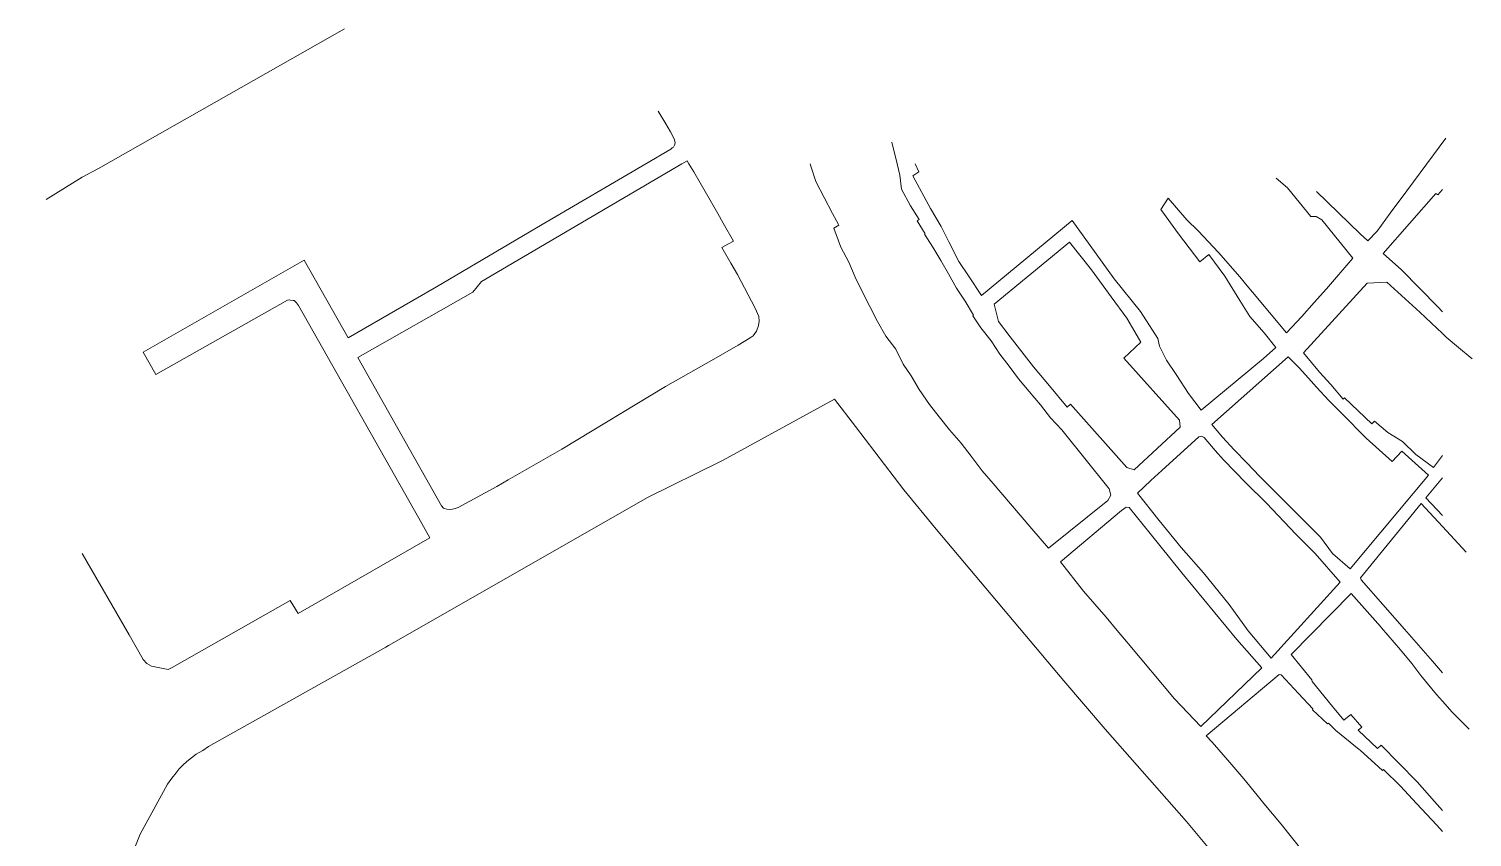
# Model space of a CAD drawing. Header units: metres. Extents: x 536954 to 537511, y 1837377 to 1838051.
# Drawn here: x 536962 to 537511, y 1837744 to 1838051 of the extents above; entities that cross this region are included whole.
import ezdxf

# ---------------------------------------------------------------- set-up
doc = ezdxf.new("R2010")
doc.units = ezdxf.units.M
doc.header["$LTSCALE"] = 0.5
doc.layers.add('23', color=7, linetype='Continuous', lineweight=13)

msp = doc.modelspace()

# ---------------------------------------------------------------- linework, layer by layer
at = {"layer": '23'}
for p, q in [((537501.37, 1838009.76), (537494.08, 1838000)), ((537207.23, 1838006.35), (537206.81, 1838006.04)), ((537290.34, 1838008.17), (537292.39, 1838000)), ((537157.28, 1837976.94), (537196.8, 1838000)), ((537293.49, 1837995.63), (537292.39, 1838000)), ((537299.28, 1838000), (537300.69, 1837996.9)), ((536968.47, 1837986.42), (536982.11, 1837994.92)), ((537214.97, 1837996.91), (537224.11, 1837981.1)), ((537261.48, 1837993.3), (537267.83, 1837981.14)), ((537294.12, 1837990.28), (537293.49, 1837995.63)), ((537440.99, 1837990.91), (537436.68, 1837994.55)), ((537297.46, 1837984.01), (537294.12, 1837990.28)), ((537449.89, 1837979.95), (537440.99, 1837990.91)), ((537452.13, 1837989.48), (537468.67, 1837973.34)), ((537498.31, 1837988.17), (537497.53, 1837988.69)), ((537498.31, 1837988.17), (537500, 1837990.21)), ((537305.17, 1837983.04), (537309.18, 1837976.15)), ((537392.76, 1837982.59), (537395.57, 1837986.88)), ((537392.76, 1837982.59), (537399.51, 1837973.36)), ((537224.11, 1837981.1), (537226.2, 1837977.45)), ((537359, 1837978.39), (537374.99, 1837956.17)), ((537306.01, 1837968.25), (537302.79, 1837973.22)), ((537399.51, 1837973.36), (537407.61, 1837962.74)), ((537309.04, 1837963.21), (537306.01, 1837968.25)), ((537005.33, 1837928.28), (537066.66, 1837963.37)), ((537311.92, 1837958.13), (537309.04, 1837963.21)), ((537130.94, 1837951.15), (537134.24, 1837955.16)), ((537315.04, 1837952.65), (537311.92, 1837958.13)), ((537366.41, 1837959.66), (537373.95, 1837949.34)), ((537422.92, 1837947.93), (537417.19, 1837957.28)), ((537318.3, 1837947.69), (537315.04, 1837952.65)), ((537379.82, 1837941.29), (537373.95, 1837949.34)), ((537451.18, 1837947.15), (537455.85, 1837952.36)), ((537010.26, 1837919.86), (537060.28, 1837948.13)), ((537426.73, 1837941.89), (537422.92, 1837947.93)), ((537446.51, 1837941.93), (537451.18, 1837947.15)), ((537324.33, 1837937.54), (537321.21, 1837942.15)), ((537432.21, 1837935.72), (537426.73, 1837941.89)), ((537236.42, 1837933.81), (537231.91, 1837930.95)), ((537328.17, 1837932.59), (537324.33, 1837937.54)), ((537331.48, 1837927.61), (537328.17, 1837932.59)), ((537335.47, 1837934.18), (537344.36, 1837922.75)), ((537010.26, 1837919.86), (537005.33, 1837928.28)), ((537222.65, 1837925.69), (537231.91, 1837930.95)), ((537335.05, 1837922.96), (537331.48, 1837927.61)), ((537204.29, 1837915.26), (537222.65, 1837925.69)), ((537338.67, 1837918.17), (537335.05, 1837922.96)), ((537344.36, 1837922.75), (537350.4, 1837915.51)), ((537445.66, 1837922.19), (537449.98, 1837917.33)), ((537342.73, 1837913.35), (537338.67, 1837918.17)), ((537204.29, 1837915.26), (537164.82, 1837891.45)), ((537346.94, 1837908.29), (537342.73, 1837913.35)), ((537350.86, 1837903.37), (537346.94, 1837908.29)), ((537355.06, 1837898.71), (537350.86, 1837903.37)), ((537479.24, 1837897.68), (537474.21, 1837902.05)), ((537420.68, 1837891.2), (537416.28, 1837895.99)), ((537471, 1837895.61), (537480.82, 1837886.68)), ((537479.24, 1837897.68), (537484.83, 1837894.35)), ((537489.85, 1837889.4), (537484.83, 1837894.35)), ((537144.29, 1837879.69), (537164.82, 1837891.45)), ((537416.71, 1837887.31), (537413.55, 1837890.92)), ((537425.64, 1837886.07), (537420.68, 1837891.2)), ((537425.18, 1837878.64), (537416.71, 1837887.31)), ((537430.37, 1837881.11), (537425.64, 1837886.07)), ((537433.06, 1837870.84), (537425.18, 1837878.64)), ((537098.81, 1837816.67), (537197.69, 1837873.15)), ((537444.21, 1837859.04), (537433.06, 1837870.84)), ((537444.23, 1837867.26), (537453.6, 1837857.9)), ((537509.08, 1837852.16), (537500, 1837862.01)), ((537388.69, 1837859.32), (537396.62, 1837849.51)), ((537451.57, 1837851.71), (537444.21, 1837859.04)), ((536982.19, 1837851.67), (537000, 1837820.77)), ((537461.07, 1837840.79), (537451.57, 1837851.71)), ((537363.43, 1837837.39), (537354.62, 1837848.55)), ((537404.96, 1837839.23), (537421.79, 1837818.93)), ((537372, 1837827.41), (537363.43, 1837837.39)), ((537476.4, 1837823.86), (537465.26, 1837836.44)), ((537376.2, 1837822.45), (537372, 1837827.41)), ((537380.39, 1837817.48), (537376.2, 1837822.45)), ((537476.4, 1837823.86), (537476.86, 1837823.38)), ((537484.01, 1837814.98), (537476.86, 1837823.38)), ((537485.53, 1837822.89), (537496.23, 1837810.67)), ((537397.98, 1837796.41), (537380.39, 1837817.48)), ((537098.81, 1837816.67), (537097.79, 1837816.08)), ((537488.38, 1837809.84), (537484.01, 1837814.98)), ((537500, 1837806.29), (537496.23, 1837810.67)), ((537445.24, 1837798.42), (537438.6, 1837805.57)), ((537450.24, 1837803.61), (537450.44, 1837802.93)), ((537458.14, 1837793.48), (537450.44, 1837802.93)), ((537408.01, 1837785.86), (537397.98, 1837796.41)), ((537450.7, 1837792.53), (537445.24, 1837798.42)), ((537450.51, 1837792.19), (537450.7, 1837792.53)), ((537456.28, 1837786.84), (537450.51, 1837792.19)), ((537469.27, 1837785.56), (537465.19, 1837790.44)), ((537410.09, 1837782.29), (537412.33, 1837779.93)), ((537419.05, 1837772.16), (537412.33, 1837779.93)), ((537483.38, 1837771.89), (537476.73, 1837778.75)), ((537477.16, 1837769.1), (537468.67, 1837776.79)), ((537490.38, 1837764.81), (537483.38, 1837771.89)), ((537496.98, 1837757.28), (537490.38, 1837764.81)), ((537500, 1837753.95), (537496.98, 1837757.28)), ((537438.56, 1837748.63), (537447.02, 1837738.1)), ((537497.84, 1837748.35), (537500, 1837745.95))]:
    msp.add_line(p, q, dxfattribs=at)
for points in [[(537082.05, 1838051.34), (536988.32, 1837998.22), (536982.11, 1837994.92)], [(537201.44, 1838020.07), (537204.38, 1838015.19), (537206.17, 1838012.12), (537207.56, 1838009.5), (537207.82, 1838008.67), (537207.86, 1838007.94), (537207.66, 1838007.04), (537207.23, 1838006.35)], [(537196.8, 1838000), (537206.26, 1838005.52), (537206.81, 1838006.04)], [(537134.24, 1837955.16), (537210.51, 1838000), (537212.5, 1838001.17)], [(537214.97, 1837996.91), (537213.18, 1838000), (537212.5, 1838001.17)], [(537259.34, 1838000), (537259.58, 1837999.13), (537261.48, 1837993.3)], [(537494.08, 1838000), (537486.41, 1837989.73), (537480.14, 1837981.2), (537475.13, 1837974.37), (537471.57, 1837970.74), (537468.67, 1837973.34)], [(537300.69, 1837996.9), (537298.44, 1837995.4), (537305.17, 1837983.04)], [(537484.43, 1837959.6), (537477.47, 1837965.88), (537497.53, 1837988.69)], [(537300.07, 1837978.29), (537300.82, 1837978.81), (537297.46, 1837984.01)], [(537395.57, 1837986.88), (537402.76, 1837978.72), (537406.99, 1837974.48)], [(537066.66, 1837963.37), (537083.43, 1837933.72), (537117.05, 1837953.2), (537157.28, 1837976.94)], [(537225.74, 1837968.1), (537230.11, 1837970.59), (537226.2, 1837977.45)], [(537270.25, 1837976.67), (537270.11, 1837976.92), (537267.83, 1837981.14)], [(537270.25, 1837976.67), (537268.28, 1837975.54), (537271.03, 1837968.3)], [(537302.79, 1837973.22), (537303.05, 1837973.38), (537300.07, 1837978.29)], [(537319.82, 1837956.97), (537324.51, 1837949.87), (537359, 1837978.39)], [(537449.89, 1837979.95), (537451.95, 1837979.98), (537454.12, 1837978.61)], [(537455.85, 1837952.36), (537465.94, 1837964.14), (537454.12, 1837978.61)], [(537309.18, 1837976.15), (537312.13, 1837970.36), (537315.96, 1837962.81), (537319.82, 1837956.97)], [(537406.99, 1837974.48), (537414.78, 1837966.3), (537422.91, 1837956.95)], [(537225.74, 1837968.1), (537229.05, 1837962.21), (537231.68, 1837957.81), (537238.36, 1837945.01), (537239.76, 1837941.93), (537239.95, 1837940.12), (537239.7, 1837938.51), (537238.93, 1837936.27)], [(537271.03, 1837968.3), (537274.02, 1837962.52), (537276.45, 1837956.87), (537279.15, 1837951.43), (537282.02, 1837945.73), (537284.97, 1837940.04), (537288.07, 1837934.36), (537291.97, 1837929.48), (537294.68, 1837923.78), (537297.76, 1837919.25), (537300.81, 1837914.12), (537304.71, 1837908.45), (537308.37, 1837903.69), (537312.32, 1837898.7), (537316.78, 1837893.73), (537320.58, 1837888.74), (537324.84, 1837883.12), (537328.97, 1837878.3)], [(537335.47, 1837934.18), (537330.99, 1837939.95), (537329.35, 1837946.58), (537358.05, 1837970.22), (537366.41, 1837959.66)], [(537417.19, 1837957.28), (537411.02, 1837965.42), (537407.61, 1837962.74)], [(537374.99, 1837956.17), (537385.06, 1837943.78), (537391.63, 1837933.46)], [(537422.91, 1837956.95), (537425.68, 1837953.57), (537427.68, 1837951.17), (537440.67, 1837935.66), (537446.51, 1837941.93)], [(537491.37, 1837943.53), (537478.82, 1837955.01), (537471.34, 1837954.54), (537447.07, 1837928.03), (537453.23, 1837920.74), (537457.49, 1837916.04), (537462.22, 1837910.38), (537462.68, 1837910.87)], [(537484.43, 1837959.6), (537498.23, 1837945.51), (537500, 1837943.71)], [(537130.94, 1837951.15), (537087.13, 1837926.32), (537102.32, 1837899.27), (537119, 1837869.89), (537119.72, 1837868.99)], [(537110.29, 1837865.1), (537064.58, 1837946.03), (537063.82, 1837947.13), (537062.82, 1837947.95), (537062.53, 1837947.94), (537061.49, 1837948.08), (537061.06, 1837948.24), (537060.28, 1837948.13)], [(537321.21, 1837942.15), (537321.44, 1837942.36), (537318.3, 1837947.69)], [(537491.37, 1837943.53), (537500, 1837935.4), (537501.42, 1837934.06), (537506.16, 1837930.12), (537511.32, 1837925.83)], [(537378.74, 1837926.01), (537385.23, 1837932.11), (537380.27, 1837940.64), (537379.82, 1837941.29)], [(537238.93, 1837936.27), (537237.66, 1837934.56), (537236.42, 1837933.81)], [(537391.63, 1837933.46), (537392.35, 1837930.64), (537394.95, 1837925.31)], [(537403.4, 1837912.64), (537408.16, 1837906.27), (537431.85, 1837925.92), (537436.65, 1837930.12), (537432.21, 1837935.72)], [(537358.37, 1837908.49), (537379.85, 1837884.38), (537382.67, 1837883.53), (537400.11, 1837899.77), (537399.89, 1837902.39), (537378.74, 1837926.01)], [(537394.95, 1837925.31), (537398.86, 1837919.41), (537403.4, 1837912.64)], [(537445.66, 1837922.19), (537441.31, 1837926.57), (537412.2, 1837900.72), (537416.28, 1837895.99)], [(537449.98, 1837917.33), (537452.09, 1837914.95), (537456.73, 1837909.86)], [(537434.34, 1837709.84), (537426.69, 1837720.79), (537402.57, 1837749.64), (537371.58, 1837784.82), (537355.85, 1837803.2), (537307.27, 1837860.98), (537295.03, 1837875.96), (537276.52, 1837900.03), (537268.61, 1837910.43), (537226.17, 1837887.25), (537224.88, 1837886.55), (537197.69, 1837873.15)], [(537350.4, 1837915.51), (537357.09, 1837907.44), (537358.37, 1837908.49)], [(537474.21, 1837902.05), (537473.1, 1837901.03), (537462.68, 1837910.87)], [(537456.73, 1837909.86), (537461.68, 1837904.92), (537471, 1837895.61)], [(537355.06, 1837898.71), (537373.18, 1837876.28), (537373.71, 1837873.84), (537372.62, 1837871.81), (537350.01, 1837853.75)], [(537413.55, 1837890.92), (537409.3, 1837895.78), (537408.3, 1837896.31), (537407.23, 1837896.09), (537393.24, 1837883.29)], [(537480.82, 1837886.68), (537484.58, 1837890.63), (537494.69, 1837881.5), (537464.94, 1837845.86), (537458.13, 1837851.71), (537453.6, 1837857.9)], [(537489.85, 1837889.4), (537496.55, 1837884.48), (537500, 1837888.93)], [(537393.24, 1837883.29), (537389.04, 1837879.44), (537383.9, 1837874.65), (537392.13, 1837864.19)], [(537125.35, 1837869.23), (537139.98, 1837877.19), (537144.29, 1837879.69)], [(537328.97, 1837878.3), (537339.27, 1837866.26), (537343.65, 1837861.04), (537350.01, 1837853.75)], [(537444.23, 1837867.26), (537435.32, 1837876.17), (537430.37, 1837881.11)], [(537500, 1837866.2), (537493.72, 1837872.9), (537500, 1837880.48)], [(537119.72, 1837868.99), (537120.14, 1837868.78), (537120.95, 1837868.54), (537122.08, 1837868.48), (537123.18, 1837868.61), (537124.13, 1837868.84), (537125.35, 1837869.23)], [(537388.69, 1837859.32), (537380.78, 1837869.19), (537379.65, 1837869.31), (537377.83, 1837868.1), (537354.62, 1837848.55)], [(537500, 1837862.01), (537491.96, 1837870.74), (537468.86, 1837842.4), (537469.09, 1837841.66), (537485.53, 1837822.89)], [(537061.3, 1837833.84), (537064.35, 1837828.81), (537114.5, 1837857.64), (537110.29, 1837865.1)], [(537392.13, 1837864.19), (537400.51, 1837853.99), (537409.03, 1837844.32), (537418.88, 1837832.26), (537426.06, 1837822.25)], [(537396.62, 1837849.51), (537400.78, 1837844.39), (537404.96, 1837839.23)], [(537426.06, 1837822.25), (537434.83, 1837811.84), (537461.07, 1837840.79)], [(537000, 1837820.77), (537005.4, 1837811.4), (537006.8, 1837809.88), (537008.51, 1837808.84), (537014.93, 1837807.58), (537016.48, 1837808.34), (537061.3, 1837833.84)], [(537450.24, 1837803.61), (537442.42, 1837813.24), (537465.26, 1837836.44)], [(537421.79, 1837818.93), (537431.2, 1837808.15), (537408.01, 1837785.86)], [(537097.79, 1837816.08), (537030.23, 1837778.21), (537028.07, 1837776.78), (537025.55, 1837775.29), (537023.73, 1837773.91), (537022.01, 1837772.54), (537020.52, 1837771.17), (537019.13, 1837769.73), (537017.93, 1837768.23), (537016.31, 1837766.22), (537014.71, 1837763.95), (537004.21, 1837744.89), (536999.79, 1837733.68), (536961.87, 1837634.23), (536962.82, 1837633.87), (536962.5, 1837633.04)], [(537488.38, 1837809.84), (537491.82, 1837805.28), (537497.8, 1837797.99)], [(537438.6, 1837805.57), (537437.87, 1837805.7), (537410.09, 1837782.29)], [(537497.8, 1837797.99), (537500, 1837795.55), (537503.76, 1837791.37), (537510.21, 1837784.85)], [(537465.19, 1837790.44), (537462.47, 1837788.22), (537458.14, 1837793.48)], [(537459.49, 1837784.37), (537456.66, 1837787.17), (537456.28, 1837786.84)], [(537468.67, 1837776.79), (537468.25, 1837777.14), (537459.49, 1837784.37)], [(537476.73, 1837778.75), (537475.27, 1837777.47), (537467.97, 1837784.45), (537469.27, 1837785.56)], [(537419.05, 1837772.16), (537424.38, 1837765.92), (537429.46, 1837759.76), (537432.05, 1837756.53), (537438.56, 1837748.63)], [(537483.99, 1837763.18), (537477.64, 1837769.5), (537477.16, 1837769.1)], [(537497.84, 1837748.35), (537490.13, 1837756.6), (537483.99, 1837763.18)]]:
    msp.add_lwpolyline(points, dxfattribs=at)

doc.saveas('drawing.dxf')
